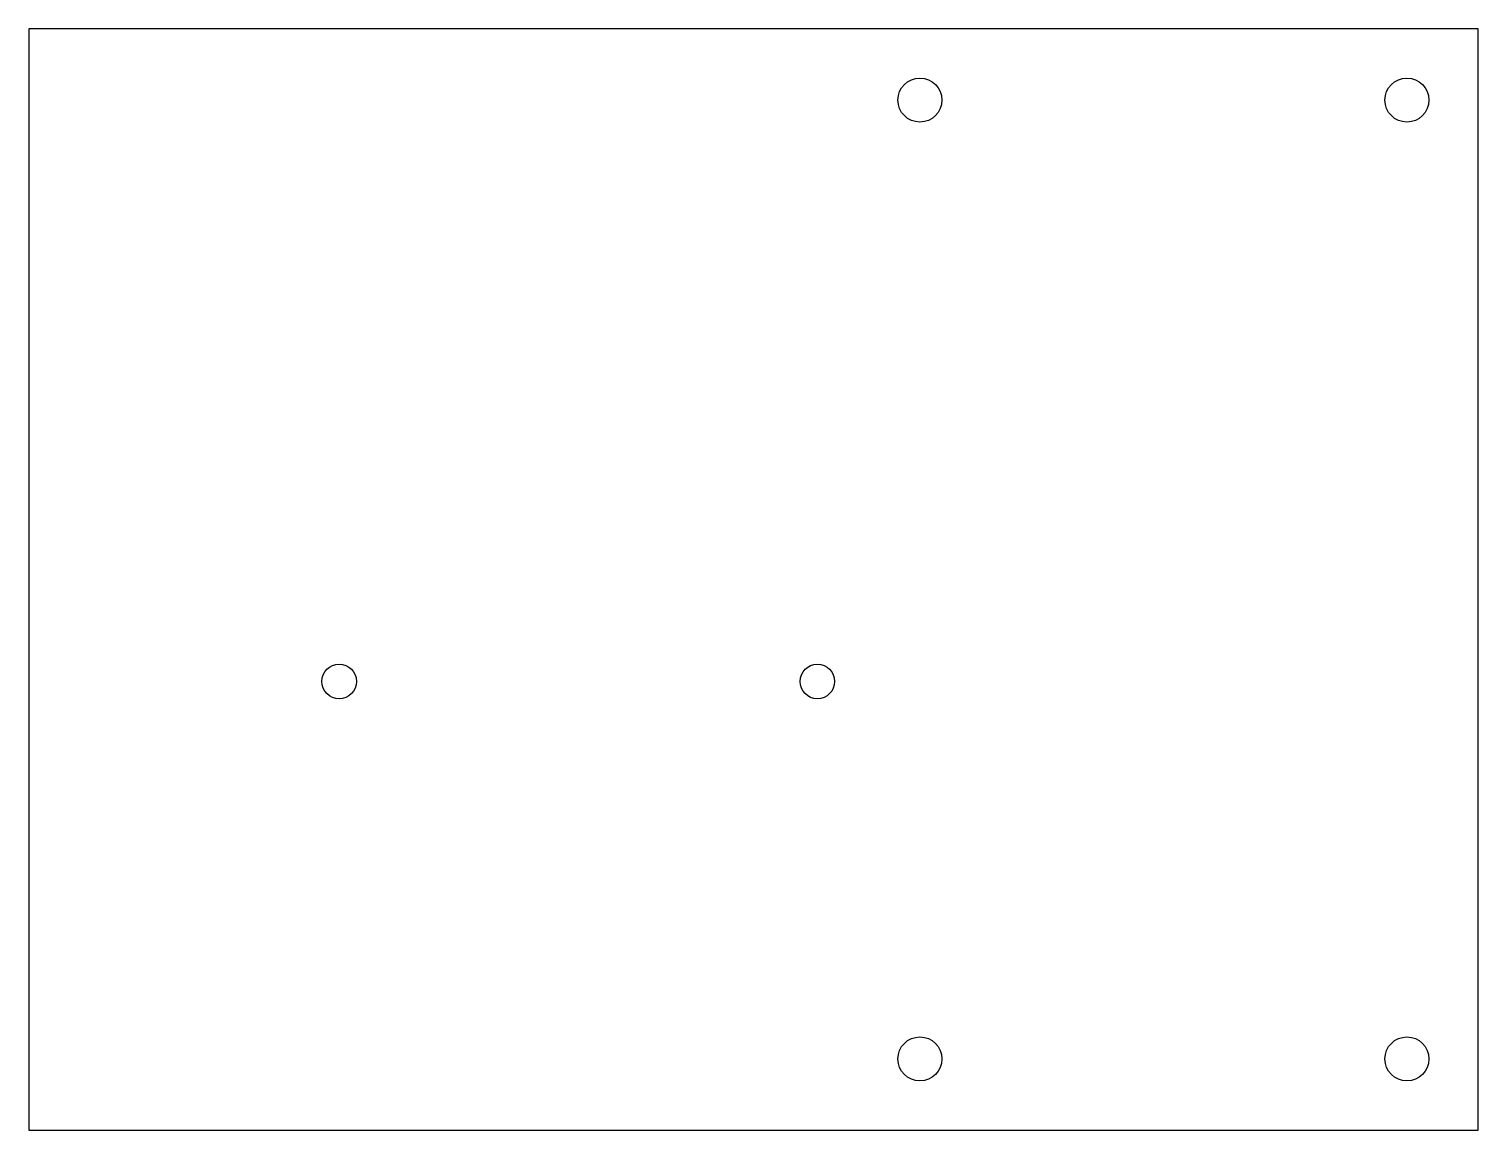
# Model space of a CAD drawing. Header units: millimetres. Extents: x -230 to 0, y -175 to 0.
import ezdxf

# ---------------------------------------------------------------- set-up
doc = ezdxf.new("R2010")
doc.units = ezdxf.units.MM

msp = doc.modelspace()

# ---------------------------------------------------------------- linework, layer by layer
at = {"color": 7, "linetype": 'Continuous', "lineweight": 25}
for p, q in [((0, 0), (-230.3, 0)), ((-230.3, 0), (-230.3, -175)), ((0, -175), (0, 0)), ((-230.3, -175), (0, -175))]:
    msp.add_line(p, q, dxfattribs=at)
for centre, radius in [((-88.7, -11.3), 3.5), ((-11.3, -11.3), 3.5), ((-181, -103.7), 2.75), ((-105, -103.7), 2.75), ((-88.7, -163.7), 3.5), ((-11.3, -163.7), 3.5)]:
    msp.add_circle(centre, radius, dxfattribs=at)

doc.saveas('drawing.dxf')
